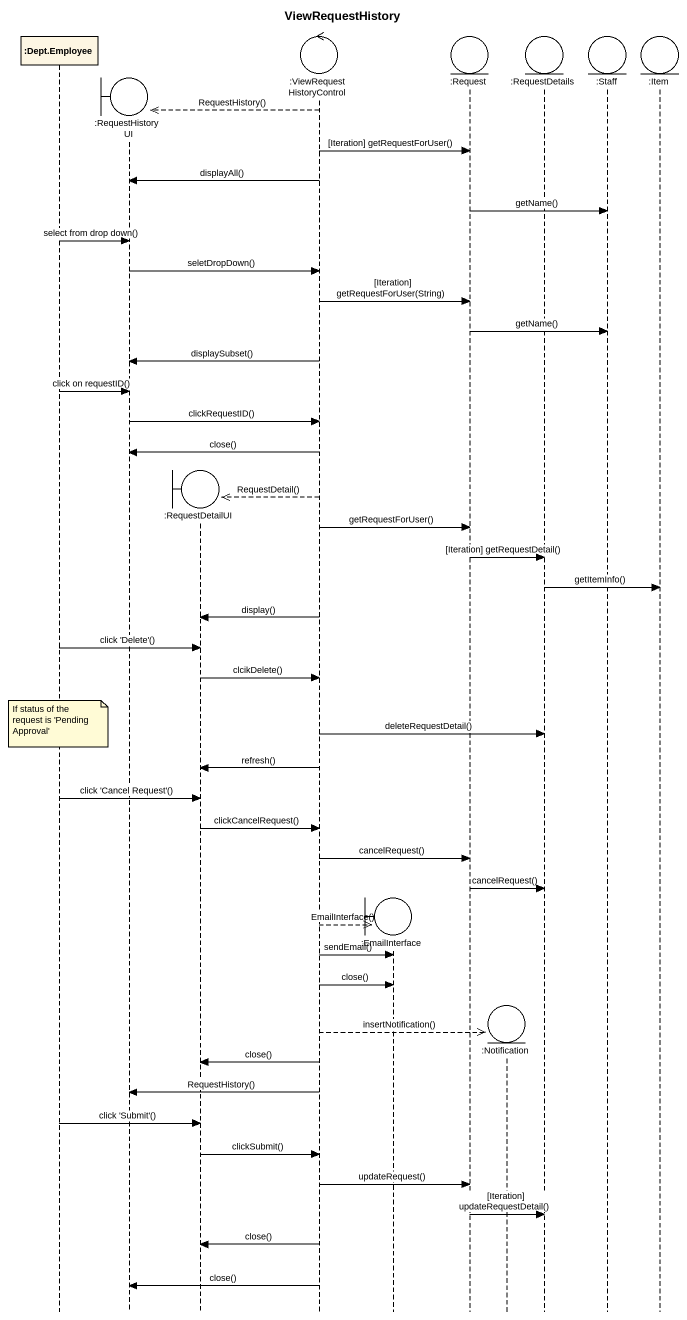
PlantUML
@startuml
title ViewRequestHistory
hide footbox
participant ":Dept.Employee" as Dept_Employee
boundary ":RequestHistoryUI" as RequestHistoryUI
boundary ":RequestDetailUI" as RequestDetailUI
control ":ViewRequestHistoryControl" as ViewRequestHistoryControl
boundary ":EmailInterface" as EmailInterface
entity ":Request" as Request
entity ":Notification" as Notification
entity ":RequestDetails" as RequestDetails
entity ":Staff" as Staff
entity ":Item" as Item

ViewRequestHistoryControl -->> RequestHistoryUI ** : RequestHistory()
ViewRequestHistoryControl -> Request : [Iteration] getRequestForUser()
ViewRequestHistoryControl -> RequestHistoryUI : displayAll()
Request -> Staff : getName()
Dept_Employee -> RequestHistoryUI : select from drop down()
RequestHistoryUI -> ViewRequestHistoryControl : seletDropDown()
ViewRequestHistoryControl -> Request : [Iteration] getRequestForUser(String)
Request -> Staff : getName()
ViewRequestHistoryControl -> RequestHistoryUI : displaySubset()
Dept_Employee -> RequestHistoryUI : click on requestID()
RequestHistoryUI -> ViewRequestHistoryControl : clickRequestID()
ViewRequestHistoryControl -> RequestHistoryUI : close()
ViewRequestHistoryControl -->> RequestDetailUI ** : RequestDetail()
ViewRequestHistoryControl -> Request : getRequestForUser()
Request -> RequestDetails : [Iteration] getRequestDetail()
RequestDetails -> Item : getItemInfo()
ViewRequestHistoryControl -> RequestDetailUI : display()
Dept_Employee -> RequestDetailUI : click 'Delete'()
RequestDetailUI -> ViewRequestHistoryControl : clcikDelete()
note over Dept_Employee : If status of the request is 'Pending Approval'
ViewRequestHistoryControl -> RequestDetails : deleteRequestDetail()
ViewRequestHistoryControl -> RequestDetailUI : refresh()
Dept_Employee -> RequestDetailUI : click 'Cancel Request'()
RequestDetailUI -> ViewRequestHistoryControl : clickCancelRequest()
ViewRequestHistoryControl -> Request : cancelRequest()
Request -> RequestDetails : cancelRequest()
ViewRequestHistoryControl -->> EmailInterface ** : EmailInterface()
ViewRequestHistoryControl -> EmailInterface : sendEmail()
ViewRequestHistoryControl -> EmailInterface : close()
ViewRequestHistoryControl -->> Notification ** : insertNotification()
ViewRequestHistoryControl -> RequestDetailUI : close()
ViewRequestHistoryControl -> RequestHistoryUI : RequestHistory()
Dept_Employee -> RequestDetailUI : click 'Submit'()
RequestDetailUI -> ViewRequestHistoryControl : clickSubmit()
ViewRequestHistoryControl -> Request : updateRequest()
Request -> RequestDetails : [Iteration] updateRequestDetail()
ViewRequestHistoryControl -> RequestDetailUI : close()
ViewRequestHistoryControl -> RequestHistoryUI : close()
@enduml
